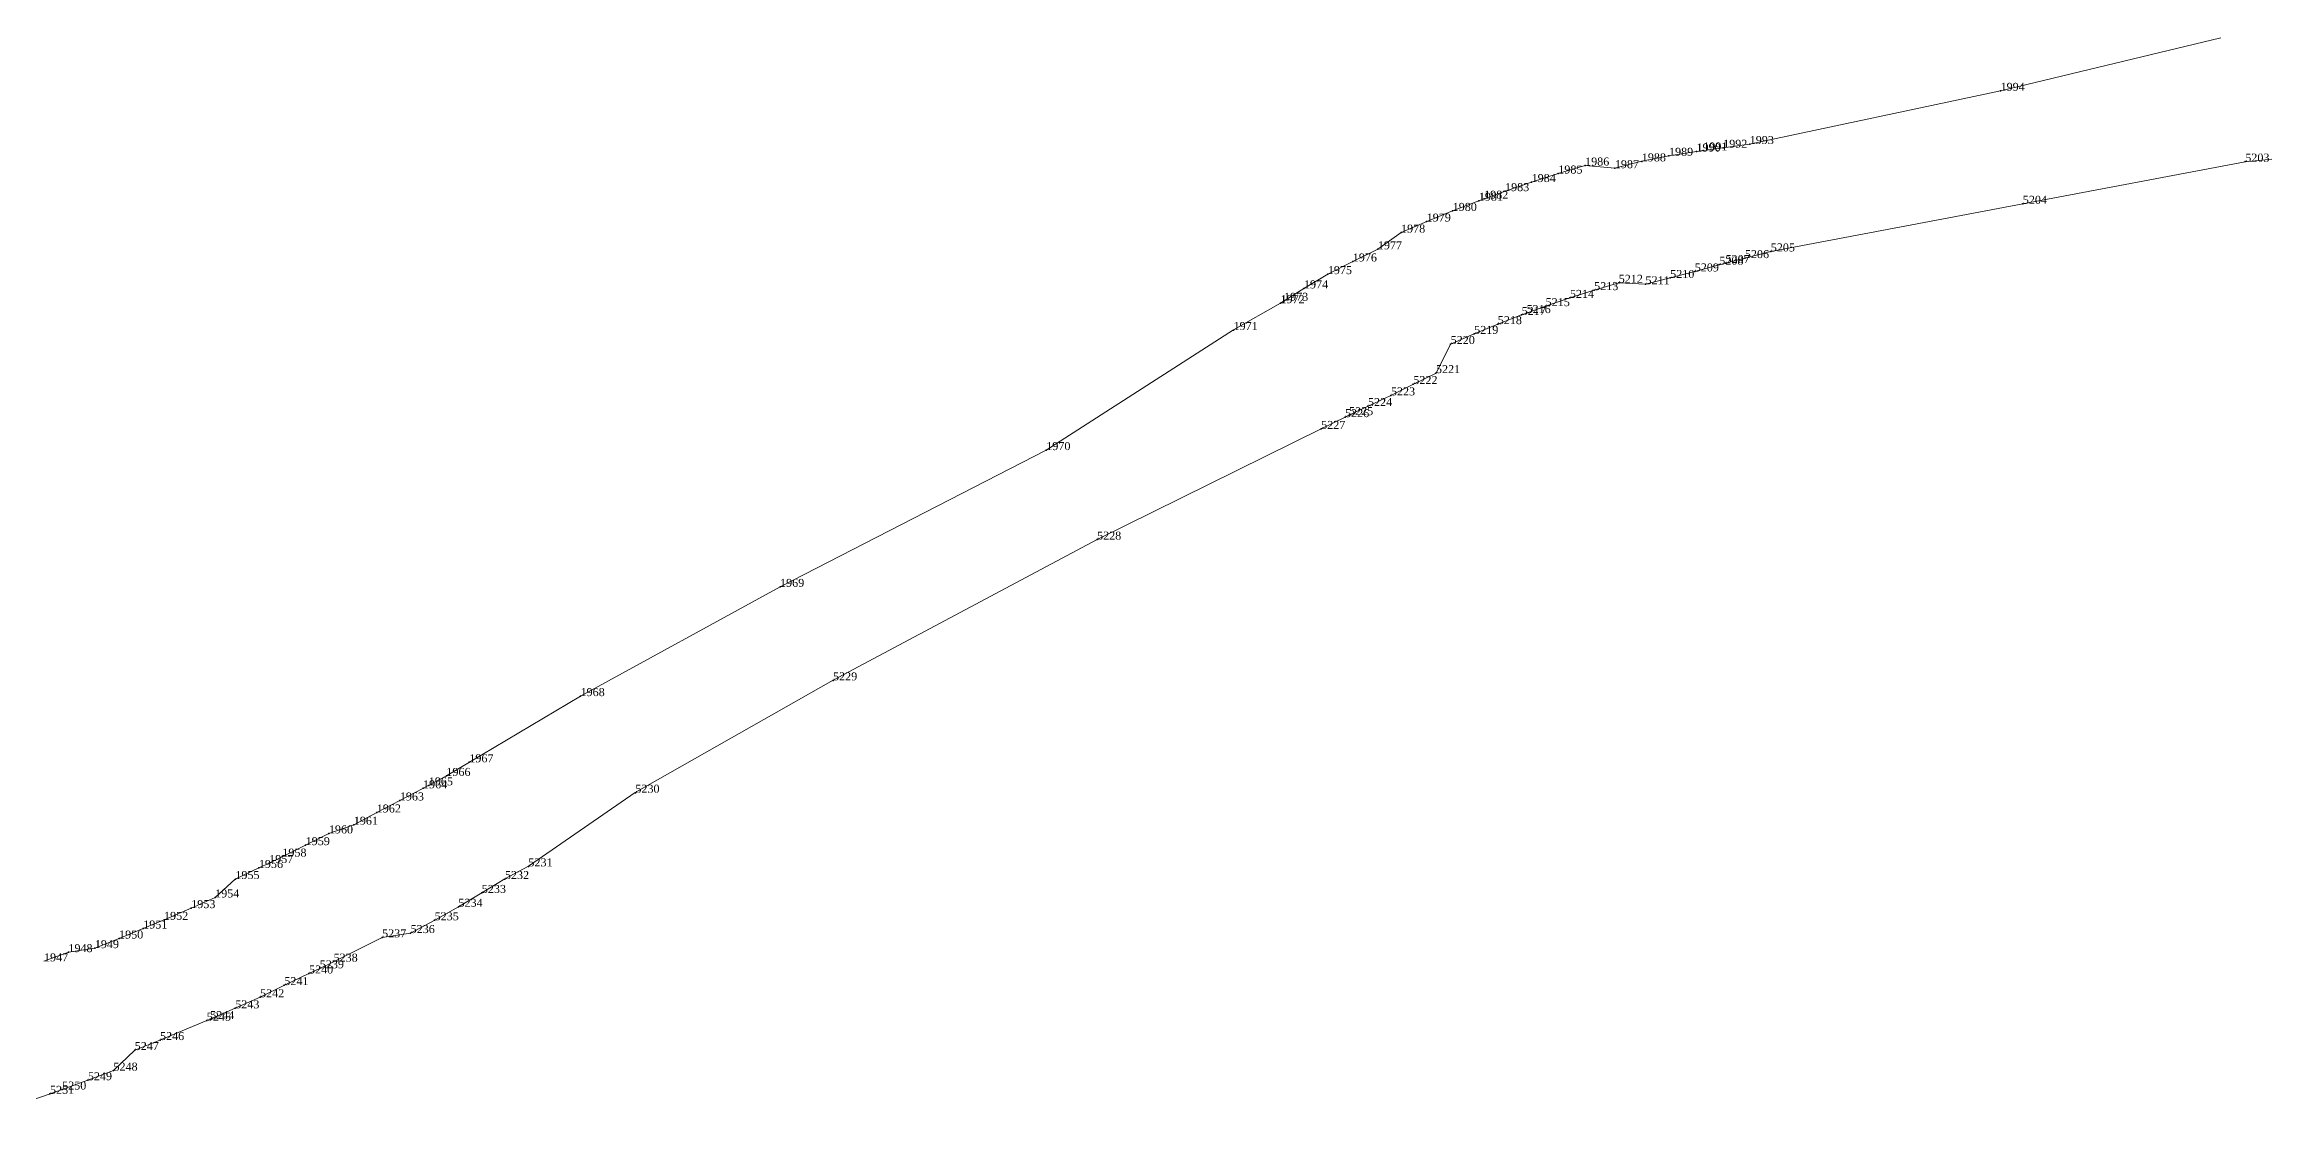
# Model space of a CAD drawing. Header units: metres. Extents: x 543554 to 549226, y 1840763 to 1844579.
# Drawn here: x 546699.5 to 546866.4, y 1842285.5 to 1842365.2 of the extents above; entities that cross this region are included whole.
import ezdxf

# ---------------------------------------------------------------- set-up
doc = ezdxf.new("R2010")
doc.units = ezdxf.units.M
doc.header["$MEASUREMENT"] = 0
for name, color, linetype, lineweight in [('Level 12', 7, 'Continuous', 0), ('Level 30', 7, 'Continuous', 0), ('Level 7', 7, 'Continuous', 0)]:
    doc.layers.add(name, color=color, linetype=linetype, lineweight=lineweight)
doc.styles.add('Style-Vntime', font='Vntime.shx')

# ---------------------------------------------------------------- blocks, each defined once
blk = doc.blocks.new('SHMIA_1946')
at = {"layer": 'Level 12', "color": 2, "linetype": 'Continuous', "lineweight": 0, "style": 'Style-Vntime'}
blk.add_text('1947', height=0.6, dxfattribs=at).set_placement((0, 0))
blk = doc.blocks.new('DDCT')
at = {"layer": 'Level 7', "color": 3, "linetype": 'Continuous', "lineweight": 30}
blk.add_point((0, 0), dxfattribs=at)
blk = doc.blocks.new('SHMIA_1947')
at = {"layer": 'Level 12', "color": 2, "linetype": 'Continuous', "lineweight": 0, "style": 'Style-Vntime'}
blk.add_text('1948', height=0.6, dxfattribs=at).set_placement((0, 0))
blk = doc.blocks.new('SHMIA_1948')
at = {"layer": 'Level 12', "color": 2, "linetype": 'Continuous', "lineweight": 0, "style": 'Style-Vntime'}
blk.add_text('1949', height=0.6, dxfattribs=at).set_placement((0, 0))
blk = doc.blocks.new('SHMIA_1949')
at = {"layer": 'Level 12', "color": 2, "linetype": 'Continuous', "lineweight": 0, "style": 'Style-Vntime'}
blk.add_text('1950', height=0.6, dxfattribs=at).set_placement((0, 0))
blk = doc.blocks.new('SHMIA_1950')
at = {"layer": 'Level 12', "color": 2, "linetype": 'Continuous', "lineweight": 0, "style": 'Style-Vntime'}
blk.add_text('1951', height=0.6, dxfattribs=at).set_placement((0, 0))
blk = doc.blocks.new('SHMIA_1951')
at = {"layer": 'Level 12', "color": 2, "linetype": 'Continuous', "lineweight": 0, "style": 'Style-Vntime'}
blk.add_text('1952', height=0.6, dxfattribs=at).set_placement((0, 0))
blk = doc.blocks.new('SHMIA_1952')
at = {"layer": 'Level 12', "color": 2, "linetype": 'Continuous', "lineweight": 0, "style": 'Style-Vntime'}
blk.add_text('1953', height=0.6, dxfattribs=at).set_placement((0, 0))
blk = doc.blocks.new('SHMIA_1953')
at = {"layer": 'Level 12', "color": 2, "linetype": 'Continuous', "lineweight": 0, "style": 'Style-Vntime'}
blk.add_text('1954', height=0.6, dxfattribs=at).set_placement((0, 0))
blk = doc.blocks.new('SHMIA_1954')
at = {"layer": 'Level 12', "color": 2, "linetype": 'Continuous', "lineweight": 0, "style": 'Style-Vntime'}
blk.add_text('1955', height=0.6, dxfattribs=at).set_placement((0, 0))
blk = doc.blocks.new('SHMIA_1955')
at = {"layer": 'Level 12', "color": 2, "linetype": 'Continuous', "lineweight": 0, "style": 'Style-Vntime'}
blk.add_text('1956', height=0.6, dxfattribs=at).set_placement((0, 0))
blk = doc.blocks.new('SHMIA_1956')
at = {"layer": 'Level 12', "color": 2, "linetype": 'Continuous', "lineweight": 0, "style": 'Style-Vntime'}
blk.add_text('1957', height=0.6, dxfattribs=at).set_placement((0, 0))
blk = doc.blocks.new('SHMIA_1957')
at = {"layer": 'Level 12', "color": 2, "linetype": 'Continuous', "lineweight": 0, "style": 'Style-Vntime'}
blk.add_text('1958', height=0.6, dxfattribs=at).set_placement((0, 0))
blk = doc.blocks.new('SHMIA_1958')
at = {"layer": 'Level 12', "color": 2, "linetype": 'Continuous', "lineweight": 0, "style": 'Style-Vntime'}
blk.add_text('1959', height=0.6, dxfattribs=at).set_placement((0, 0))
blk = doc.blocks.new('SHMIA_1959')
at = {"layer": 'Level 12', "color": 2, "linetype": 'Continuous', "lineweight": 0, "style": 'Style-Vntime'}
blk.add_text('1960', height=0.6, dxfattribs=at).set_placement((0, 0))
blk = doc.blocks.new('SHMIA_1960')
at = {"layer": 'Level 12', "color": 2, "linetype": 'Continuous', "lineweight": 0, "style": 'Style-Vntime'}
blk.add_text('1961', height=0.6, dxfattribs=at).set_placement((0, 0))
blk = doc.blocks.new('SHMIA_1961')
at = {"layer": 'Level 12', "color": 2, "linetype": 'Continuous', "lineweight": 0, "style": 'Style-Vntime'}
blk.add_text('1962', height=0.6, dxfattribs=at).set_placement((0, 0))
blk = doc.blocks.new('SHMIA_1962')
at = {"layer": 'Level 12', "color": 2, "linetype": 'Continuous', "lineweight": 0, "style": 'Style-Vntime'}
blk.add_text('1963', height=0.6, dxfattribs=at).set_placement((0, 0))
blk = doc.blocks.new('SHMIA_1963')
at = {"layer": 'Level 12', "color": 2, "linetype": 'Continuous', "lineweight": 0, "style": 'Style-Vntime'}
blk.add_text('1964', height=0.6, dxfattribs=at).set_placement((0, 0))
blk = doc.blocks.new('SHMIA_1964')
at = {"layer": 'Level 12', "color": 2, "linetype": 'Continuous', "lineweight": 0, "style": 'Style-Vntime'}
blk.add_text('1965', height=0.6, dxfattribs=at).set_placement((0, 0))
blk = doc.blocks.new('SHMIA_1965')
at = {"layer": 'Level 12', "color": 2, "linetype": 'Continuous', "lineweight": 0, "style": 'Style-Vntime'}
blk.add_text('1966', height=0.6, dxfattribs=at).set_placement((0, 0))
blk = doc.blocks.new('SHMIA_1966')
at = {"layer": 'Level 12', "color": 2, "linetype": 'Continuous', "lineweight": 0, "style": 'Style-Vntime'}
blk.add_text('1967', height=0.6, dxfattribs=at).set_placement((0, 0))
blk = doc.blocks.new('SHMIA_1967')
at = {"layer": 'Level 12', "color": 2, "linetype": 'Continuous', "lineweight": 0, "style": 'Style-Vntime'}
blk.add_text('1968', height=0.6, dxfattribs=at).set_placement((0, 0))
blk = doc.blocks.new('SHMIA_1968')
at = {"layer": 'Level 12', "color": 2, "linetype": 'Continuous', "lineweight": 0, "style": 'Style-Vntime'}
blk.add_text('1969', height=0.6, dxfattribs=at).set_placement((0, 0))
blk = doc.blocks.new('SHMIA_1969')
at = {"layer": 'Level 12', "color": 2, "linetype": 'Continuous', "lineweight": 0, "style": 'Style-Vntime'}
blk.add_text('1970', height=0.6, dxfattribs=at).set_placement((0, 0))
blk = doc.blocks.new('SHMIA_1970')
at = {"layer": 'Level 12', "color": 2, "linetype": 'Continuous', "lineweight": 0, "style": 'Style-Vntime'}
blk.add_text('1971', height=0.6, dxfattribs=at).set_placement((0, 0))
blk = doc.blocks.new('SHMIA_1971')
at = {"layer": 'Level 12', "color": 2, "linetype": 'Continuous', "lineweight": 0, "style": 'Style-Vntime'}
blk.add_text('1972', height=0.6, dxfattribs=at).set_placement((0, 0))
blk = doc.blocks.new('SHMIA_1972')
at = {"layer": 'Level 12', "color": 2, "linetype": 'Continuous', "lineweight": 0, "style": 'Style-Vntime'}
blk.add_text('1973', height=0.6, dxfattribs=at).set_placement((0, 0))
blk = doc.blocks.new('SHMIA_1973')
at = {"layer": 'Level 12', "color": 2, "linetype": 'Continuous', "lineweight": 0, "style": 'Style-Vntime'}
blk.add_text('1974', height=0.6, dxfattribs=at).set_placement((0, 0))
blk = doc.blocks.new('SHMIA_1974')
at = {"layer": 'Level 12', "color": 2, "linetype": 'Continuous', "lineweight": 0, "style": 'Style-Vntime'}
blk.add_text('1975', height=0.6, dxfattribs=at).set_placement((0, 0))
blk = doc.blocks.new('SHMIA_1975')
at = {"layer": 'Level 12', "color": 2, "linetype": 'Continuous', "lineweight": 0, "style": 'Style-Vntime'}
blk.add_text('1976', height=0.6, dxfattribs=at).set_placement((0, 0))
blk = doc.blocks.new('SHMIA_1976')
at = {"layer": 'Level 12', "color": 2, "linetype": 'Continuous', "lineweight": 0, "style": 'Style-Vntime'}
blk.add_text('1977', height=0.6, dxfattribs=at).set_placement((0, 0))
blk = doc.blocks.new('SHMIA_1977')
at = {"layer": 'Level 12', "color": 2, "linetype": 'Continuous', "lineweight": 0, "style": 'Style-Vntime'}
blk.add_text('1978', height=0.6, dxfattribs=at).set_placement((0, 0))
blk = doc.blocks.new('SHMIA_1978')
at = {"layer": 'Level 12', "color": 2, "linetype": 'Continuous', "lineweight": 0, "style": 'Style-Vntime'}
blk.add_text('1979', height=0.6, dxfattribs=at).set_placement((0, 0))
blk = doc.blocks.new('SHMIA_1979')
at = {"layer": 'Level 12', "color": 2, "linetype": 'Continuous', "lineweight": 0, "style": 'Style-Vntime'}
blk.add_text('1980', height=0.6, dxfattribs=at).set_placement((0, 0))
blk = doc.blocks.new('SHMIA_1980')
at = {"layer": 'Level 12', "color": 2, "linetype": 'Continuous', "lineweight": 0, "style": 'Style-Vntime'}
blk.add_text('1981', height=0.6, dxfattribs=at).set_placement((0, 0))
blk = doc.blocks.new('SHMIA_1981')
at = {"layer": 'Level 12', "color": 2, "linetype": 'Continuous', "lineweight": 0, "style": 'Style-Vntime'}
blk.add_text('1982', height=0.6, dxfattribs=at).set_placement((0, 0))
blk = doc.blocks.new('SHMIA_1982')
at = {"layer": 'Level 12', "color": 2, "linetype": 'Continuous', "lineweight": 0, "style": 'Style-Vntime'}
blk.add_text('1983', height=0.6, dxfattribs=at).set_placement((0, 0))
blk = doc.blocks.new('SHMIA_1983')
at = {"layer": 'Level 12', "color": 2, "linetype": 'Continuous', "lineweight": 0, "style": 'Style-Vntime'}
blk.add_text('1984', height=0.6, dxfattribs=at).set_placement((0, 0))
blk = doc.blocks.new('SHMIA_1984')
at = {"layer": 'Level 12', "color": 2, "linetype": 'Continuous', "lineweight": 0, "style": 'Style-Vntime'}
blk.add_text('1985', height=0.6, dxfattribs=at).set_placement((0, 0))
blk = doc.blocks.new('SHMIA_1985')
at = {"layer": 'Level 12', "color": 2, "linetype": 'Continuous', "lineweight": 0, "style": 'Style-Vntime'}
blk.add_text('1986', height=0.6, dxfattribs=at).set_placement((0, 0))
blk = doc.blocks.new('SHMIA_1986')
at = {"layer": 'Level 12', "color": 2, "linetype": 'Continuous', "lineweight": 0, "style": 'Style-Vntime'}
blk.add_text('1987', height=0.6, dxfattribs=at).set_placement((0, 0))
blk = doc.blocks.new('SHMIA_1987')
at = {"layer": 'Level 12', "color": 2, "linetype": 'Continuous', "lineweight": 0, "style": 'Style-Vntime'}
blk.add_text('1988', height=0.6, dxfattribs=at).set_placement((0, 0))
blk = doc.blocks.new('SHMIA_1988')
at = {"layer": 'Level 12', "color": 2, "linetype": 'Continuous', "lineweight": 0, "style": 'Style-Vntime'}
blk.add_text('1989', height=0.6, dxfattribs=at).set_placement((0, 0))
blk = doc.blocks.new('SHMIA_1989')
at = {"layer": 'Level 12', "color": 2, "linetype": 'Continuous', "lineweight": 0, "style": 'Style-Vntime'}
blk.add_text('1990', height=0.6, dxfattribs=at).set_placement((0, 0))
blk = doc.blocks.new('SHMIA_1990')
at = {"layer": 'Level 12', "color": 2, "linetype": 'Continuous', "lineweight": 0, "style": 'Style-Vntime'}
blk.add_text('1991', height=0.6, dxfattribs=at).set_placement((0, 0))
blk = doc.blocks.new('SHMIA_1991')
at = {"layer": 'Level 12', "color": 2, "linetype": 'Continuous', "lineweight": 0, "style": 'Style-Vntime'}
blk.add_text('1992', height=0.6, dxfattribs=at).set_placement((0, 0))
blk = doc.blocks.new('SHMIA_1992')
at = {"layer": 'Level 12', "color": 2, "linetype": 'Continuous', "lineweight": 0, "style": 'Style-Vntime'}
blk.add_text('1993', height=0.6, dxfattribs=at).set_placement((0, 0))
blk = doc.blocks.new('SHMIA_1993')
at = {"layer": 'Level 12', "color": 2, "linetype": 'Continuous', "lineweight": 0, "style": 'Style-Vntime'}
blk.add_text('1994', height=0.6, dxfattribs=at).set_placement((0, 0))
blk = doc.blocks.new('SHMIA_5202')
at = {"layer": 'Level 12', "color": 2, "linetype": 'Continuous', "lineweight": 0, "style": 'Style-Vntime'}
blk.add_text('5203', height=0.6, dxfattribs=at).set_placement((0, 0))
blk = doc.blocks.new('SHMIA_5203')
at = {"layer": 'Level 12', "color": 2, "linetype": 'Continuous', "lineweight": 0, "style": 'Style-Vntime'}
blk.add_text('5204', height=0.6, dxfattribs=at).set_placement((0, 0))
blk = doc.blocks.new('SHMIA_5204')
at = {"layer": 'Level 12', "color": 2, "linetype": 'Continuous', "lineweight": 0, "style": 'Style-Vntime'}
blk.add_text('5205', height=0.6, dxfattribs=at).set_placement((0, 0))
blk = doc.blocks.new('SHMIA_5205')
at = {"layer": 'Level 12', "color": 2, "linetype": 'Continuous', "lineweight": 0, "style": 'Style-Vntime'}
blk.add_text('5206', height=0.6, dxfattribs=at).set_placement((0, 0))
blk = doc.blocks.new('SHMIA_5206')
at = {"layer": 'Level 12', "color": 2, "linetype": 'Continuous', "lineweight": 0, "style": 'Style-Vntime'}
blk.add_text('5207', height=0.6, dxfattribs=at).set_placement((0, 0))
blk = doc.blocks.new('SHMIA_5207')
at = {"layer": 'Level 12', "color": 2, "linetype": 'Continuous', "lineweight": 0, "style": 'Style-Vntime'}
blk.add_text('5208', height=0.6, dxfattribs=at).set_placement((0, 0))
blk = doc.blocks.new('SHMIA_5208')
at = {"layer": 'Level 12', "color": 2, "linetype": 'Continuous', "lineweight": 0, "style": 'Style-Vntime'}
blk.add_text('5209', height=0.6, dxfattribs=at).set_placement((0, 0))
blk = doc.blocks.new('SHMIA_5209')
at = {"layer": 'Level 12', "color": 2, "linetype": 'Continuous', "lineweight": 0, "style": 'Style-Vntime'}
blk.add_text('5210', height=0.6, dxfattribs=at).set_placement((0, 0))
blk = doc.blocks.new('SHMIA_5210')
at = {"layer": 'Level 12', "color": 2, "linetype": 'Continuous', "lineweight": 0, "style": 'Style-Vntime'}
blk.add_text('5211', height=0.6, dxfattribs=at).set_placement((0, 0))
blk = doc.blocks.new('SHMIA_5211')
at = {"layer": 'Level 12', "color": 2, "linetype": 'Continuous', "lineweight": 0, "style": 'Style-Vntime'}
blk.add_text('5212', height=0.6, dxfattribs=at).set_placement((0, 0))
blk = doc.blocks.new('SHMIA_5212')
at = {"layer": 'Level 12', "color": 2, "linetype": 'Continuous', "lineweight": 0, "style": 'Style-Vntime'}
blk.add_text('5213', height=0.6, dxfattribs=at).set_placement((0, 0))
blk = doc.blocks.new('SHMIA_5213')
at = {"layer": 'Level 12', "color": 2, "linetype": 'Continuous', "lineweight": 0, "style": 'Style-Vntime'}
blk.add_text('5214', height=0.6, dxfattribs=at).set_placement((0, 0))
blk = doc.blocks.new('SHMIA_5214')
at = {"layer": 'Level 12', "color": 2, "linetype": 'Continuous', "lineweight": 0, "style": 'Style-Vntime'}
blk.add_text('5215', height=0.6, dxfattribs=at).set_placement((0, 0))
blk = doc.blocks.new('SHMIA_5215')
at = {"layer": 'Level 12', "color": 2, "linetype": 'Continuous', "lineweight": 0, "style": 'Style-Vntime'}
blk.add_text('5216', height=0.6, dxfattribs=at).set_placement((0, 0))
blk = doc.blocks.new('SHMIA_5216')
at = {"layer": 'Level 12', "color": 2, "linetype": 'Continuous', "lineweight": 0, "style": 'Style-Vntime'}
blk.add_text('5217', height=0.6, dxfattribs=at).set_placement((0, 0))
blk = doc.blocks.new('SHMIA_5217')
at = {"layer": 'Level 12', "color": 2, "linetype": 'Continuous', "lineweight": 0, "style": 'Style-Vntime'}
blk.add_text('5218', height=0.6, dxfattribs=at).set_placement((0, 0))
blk = doc.blocks.new('SHMIA_5218')
at = {"layer": 'Level 12', "color": 2, "linetype": 'Continuous', "lineweight": 0, "style": 'Style-Vntime'}
blk.add_text('5219', height=0.6, dxfattribs=at).set_placement((0, 0))
blk = doc.blocks.new('SHMIA_5219')
at = {"layer": 'Level 12', "color": 2, "linetype": 'Continuous', "lineweight": 0, "style": 'Style-Vntime'}
blk.add_text('5220', height=0.6, dxfattribs=at).set_placement((0, 0))
blk = doc.blocks.new('SHMIA_5220')
at = {"layer": 'Level 12', "color": 2, "linetype": 'Continuous', "lineweight": 0, "style": 'Style-Vntime'}
blk.add_text('5221', height=0.6, dxfattribs=at).set_placement((0, 0))
blk = doc.blocks.new('SHMIA_5221')
at = {"layer": 'Level 12', "color": 2, "linetype": 'Continuous', "lineweight": 0, "style": 'Style-Vntime'}
blk.add_text('5222', height=0.6, dxfattribs=at).set_placement((0, 0))
blk = doc.blocks.new('SHMIA_5222')
at = {"layer": 'Level 12', "color": 2, "linetype": 'Continuous', "lineweight": 0, "style": 'Style-Vntime'}
blk.add_text('5223', height=0.6, dxfattribs=at).set_placement((0, 0))
blk = doc.blocks.new('SHMIA_5223')
at = {"layer": 'Level 12', "color": 2, "linetype": 'Continuous', "lineweight": 0, "style": 'Style-Vntime'}
blk.add_text('5224', height=0.6, dxfattribs=at).set_placement((0, 0))
blk = doc.blocks.new('SHMIA_5224')
at = {"layer": 'Level 12', "color": 2, "linetype": 'Continuous', "lineweight": 0, "style": 'Style-Vntime'}
blk.add_text('5225', height=0.6, dxfattribs=at).set_placement((0, 0))
blk = doc.blocks.new('SHMIA_5225')
at = {"layer": 'Level 12', "color": 2, "linetype": 'Continuous', "lineweight": 0, "style": 'Style-Vntime'}
blk.add_text('5226', height=0.6, dxfattribs=at).set_placement((0, 0))
blk = doc.blocks.new('SHMIA_5226')
at = {"layer": 'Level 12', "color": 2, "linetype": 'Continuous', "lineweight": 0, "style": 'Style-Vntime'}
blk.add_text('5227', height=0.6, dxfattribs=at).set_placement((0, 0))
blk = doc.blocks.new('SHMIA_5227')
at = {"layer": 'Level 12', "color": 2, "linetype": 'Continuous', "lineweight": 0, "style": 'Style-Vntime'}
blk.add_text('5228', height=0.6, dxfattribs=at).set_placement((0, 0))
blk = doc.blocks.new('SHMIA_5228')
at = {"layer": 'Level 12', "color": 2, "linetype": 'Continuous', "lineweight": 0, "style": 'Style-Vntime'}
blk.add_text('5229', height=0.6, dxfattribs=at).set_placement((0, 0))
blk = doc.blocks.new('SHMIA_5229')
at = {"layer": 'Level 12', "color": 2, "linetype": 'Continuous', "lineweight": 0, "style": 'Style-Vntime'}
blk.add_text('5230', height=0.6, dxfattribs=at).set_placement((0, 0))
blk = doc.blocks.new('SHMIA_5230')
at = {"layer": 'Level 12', "color": 2, "linetype": 'Continuous', "lineweight": 0, "style": 'Style-Vntime'}
blk.add_text('5231', height=0.6, dxfattribs=at).set_placement((0, 0))
blk = doc.blocks.new('SHMIA_5231')
at = {"layer": 'Level 12', "color": 2, "linetype": 'Continuous', "lineweight": 0, "style": 'Style-Vntime'}
blk.add_text('5232', height=0.6, dxfattribs=at).set_placement((0, 0))
blk = doc.blocks.new('SHMIA_5232')
at = {"layer": 'Level 12', "color": 2, "linetype": 'Continuous', "lineweight": 0, "style": 'Style-Vntime'}
blk.add_text('5233', height=0.6, dxfattribs=at).set_placement((0, 0))
blk = doc.blocks.new('SHMIA_5233')
at = {"layer": 'Level 12', "color": 2, "linetype": 'Continuous', "lineweight": 0, "style": 'Style-Vntime'}
blk.add_text('5234', height=0.6, dxfattribs=at).set_placement((0, 0))
blk = doc.blocks.new('SHMIA_5234')
at = {"layer": 'Level 12', "color": 2, "linetype": 'Continuous', "lineweight": 0, "style": 'Style-Vntime'}
blk.add_text('5235', height=0.6, dxfattribs=at).set_placement((0, 0))
blk = doc.blocks.new('SHMIA_5235')
at = {"layer": 'Level 12', "color": 2, "linetype": 'Continuous', "lineweight": 0, "style": 'Style-Vntime'}
blk.add_text('5236', height=0.6, dxfattribs=at).set_placement((0, 0))
blk = doc.blocks.new('SHMIA_5236')
at = {"layer": 'Level 12', "color": 2, "linetype": 'Continuous', "lineweight": 0, "style": 'Style-Vntime'}
blk.add_text('5237', height=0.6, dxfattribs=at).set_placement((0, 0))
blk = doc.blocks.new('SHMIA_5237')
at = {"layer": 'Level 12', "color": 2, "linetype": 'Continuous', "lineweight": 0, "style": 'Style-Vntime'}
blk.add_text('5238', height=0.6, dxfattribs=at).set_placement((0, 0))
blk = doc.blocks.new('SHMIA_5238')
at = {"layer": 'Level 12', "color": 2, "linetype": 'Continuous', "lineweight": 0, "style": 'Style-Vntime'}
blk.add_text('5239', height=0.6, dxfattribs=at).set_placement((0, 0))
blk = doc.blocks.new('SHMIA_5239')
at = {"layer": 'Level 12', "color": 2, "linetype": 'Continuous', "lineweight": 0, "style": 'Style-Vntime'}
blk.add_text('5240', height=0.6, dxfattribs=at).set_placement((0, 0))
blk = doc.blocks.new('SHMIA_5240')
at = {"layer": 'Level 12', "color": 2, "linetype": 'Continuous', "lineweight": 0, "style": 'Style-Vntime'}
blk.add_text('5241', height=0.6, dxfattribs=at).set_placement((0, 0))
blk = doc.blocks.new('SHMIA_5241')
at = {"layer": 'Level 12', "color": 2, "linetype": 'Continuous', "lineweight": 0, "style": 'Style-Vntime'}
blk.add_text('5242', height=0.6, dxfattribs=at).set_placement((0, 0))
blk = doc.blocks.new('SHMIA_5242')
at = {"layer": 'Level 12', "color": 2, "linetype": 'Continuous', "lineweight": 0, "style": 'Style-Vntime'}
blk.add_text('5243', height=0.6, dxfattribs=at).set_placement((0, 0))
blk = doc.blocks.new('SHMIA_5243')
at = {"layer": 'Level 12', "color": 2, "linetype": 'Continuous', "lineweight": 0, "style": 'Style-Vntime'}
blk.add_text('5244', height=0.6, dxfattribs=at).set_placement((0, 0))
blk = doc.blocks.new('SHMIA_5244')
at = {"layer": 'Level 12', "color": 2, "linetype": 'Continuous', "lineweight": 0, "style": 'Style-Vntime'}
blk.add_text('5245', height=0.6, dxfattribs=at).set_placement((0, 0))
blk = doc.blocks.new('SHMIA_5245')
at = {"layer": 'Level 12', "color": 2, "linetype": 'Continuous', "lineweight": 0, "style": 'Style-Vntime'}
blk.add_text('5246', height=0.6, dxfattribs=at).set_placement((0, 0))
blk = doc.blocks.new('SHMIA_5246')
at = {"layer": 'Level 12', "color": 2, "linetype": 'Continuous', "lineweight": 0, "style": 'Style-Vntime'}
blk.add_text('5247', height=0.6, dxfattribs=at).set_placement((0, 0))
blk = doc.blocks.new('SHMIA_5247')
at = {"layer": 'Level 12', "color": 2, "linetype": 'Continuous', "lineweight": 0, "style": 'Style-Vntime'}
blk.add_text('5248', height=0.6, dxfattribs=at).set_placement((0, 0))
blk = doc.blocks.new('SHMIA_5248')
at = {"layer": 'Level 12', "color": 2, "linetype": 'Continuous', "lineweight": 0, "style": 'Style-Vntime'}
blk.add_text('5249', height=0.6, dxfattribs=at).set_placement((0, 0))
blk = doc.blocks.new('SHMIA_5249')
at = {"layer": 'Level 12', "color": 2, "linetype": 'Continuous', "lineweight": 0, "style": 'Style-Vntime'}
blk.add_text('5250', height=0.6, dxfattribs=at).set_placement((0, 0))
blk = doc.blocks.new('SHMIA_5250')
at = {"layer": 'Level 12', "color": 2, "linetype": 'Continuous', "lineweight": 0, "style": 'Style-Vntime'}
blk.add_text('5251', height=0.6, dxfattribs=at).set_placement((0, 0))

msp = doc.modelspace()

# ---------------------------------------------------------------- linework, layer by layer
at = {"layer": 'Level 30', "color": 2, "linetype": 'Continuous', "lineweight": 0, "flags": 128}
for points in [[(546699.4878, 1842296.4531), (546701.317, 1842297.1386), (546703.297, 1842297.4398), (546705.1161, 1842298.1633), (546706.9279, 1842298.905), (546708.491, 1842299.562), (546710.5288, 1842300.4425), (546712.3175, 1842301.2382), (546713.835, 1842302.6202), (546715.6018, 1842303.4488), (546716.3735, 1842303.8175), (546717.3602, 1842304.2951), (546719.1101, 1842305.1589), (546720.8512, 1842306.0402), (546722.7152, 1842306.6878), (546724.4409, 1842307.6051), (546726.1711, 1842308.5145), (546727.9063, 1842309.4165), (546728.3388, 1842309.6447), (546729.6646, 1842310.3476), (546731.383, 1842311.3718), (546739.7186, 1842316.3339), (546754.6794, 1842324.5215), (546774.6413, 1842334.7702), (546788.6838, 1842343.7748), (546792.2008, 1842345.7787), (546792.4745, 1842345.9553), (546793.9567, 1842346.8894), (546795.7533, 1842347.9643), (546797.6192, 1842348.9104), (546799.5036, 1842349.8191), (546801.2372, 1842351.068), (546803.1641, 1842351.9039), (546805.1072, 1842352.7011), (546807.066, 1842353.4592), (546807.4719, 1842353.6107), (546809.0394, 1842354.1781), (546811.0269, 1842354.8573), (546813.0276, 1842355.4966), (546815.0406, 1842356.0958), (546817.2654, 1842355.9002), (546819.2856, 1842356.4146), (546821.3282, 1842356.8327), (546823.3889, 1842357.1536), (546823.9047, 1842357.2273), (546825.393, 1842357.4329), (546827.3775, 1842357.7069), (546846.1883, 1842361.7011), (546862.7119, 1842365.66)], [(546696.9815, 1842285.4981), (546699.9418, 1842286.516), (546700.8525, 1842286.8394), (546702.7777, 1842287.539), (546704.6959, 1842288.2579), (546706.2914, 1842289.8002), (546708.1868, 1842290.5541), (546711.7031, 1842292.0114), (546711.9544, 1842292.1185), (546713.8263, 1842292.9289), (546715.69, 1842293.7579), (546717.5132, 1842294.6749), (546719.3592, 1842295.5407), (546720.1655, 1842295.926), (546721.1965, 1842296.425), (546724.8441, 1842298.2484), (546726.9764, 1842298.5735), (546728.783, 1842299.5337), (546730.5661, 1842300.5371), (546732.3248, 1842301.5829), (546734.0463, 1842302.6245), (546735.807, 1842303.5742), (546743.8259, 1842309.0942), (546758.6546, 1842317.5149), (546778.4469, 1842328.0624), (546795.2472, 1842336.356), (546797.0432, 1842337.2435), (546797.3352, 1842337.3878), (546798.7649, 1842338.0737), (546800.4804, 1842338.869), (546802.1634, 1842339.7225), (546803.8632, 1842340.5421), (546804.9587, 1842342.7191), (546806.7179, 1842343.4822), (546808.4919, 1842344.21), (546810.2801, 1842344.9022), (546810.6507, 1842345.0405), (546812.0818, 1842345.5585), (546813.8963, 1842346.1786), (546815.7228, 1842346.7623), (546817.5606, 1842347.3093), (546819.5732, 1842347.2009), (546821.419, 1842347.6708), (546823.2614, 1842348.1596), (546825.103, 1842348.6676), (546825.5654, 1842348.7889), (546827.0206, 1842349.1627), (546828.9609, 1842349.661), (546847.8559, 1842353.227), (546864.537, 1842356.3855), (546866.538, 1842356.5755)]]:
    msp.add_lwpolyline(points, dxfattribs=at)

# ---------------------------------------------------------------- block references
at = {"layer": 'Level 12', "color": 2, "linetype": 'Continuous', "lineweight": 0}
for name, p in [('SHMIA_1993', (546846.19, 1842361.7)), ('SHMIA_1992', (546827.38, 1842357.71)), ('SHMIA_1985', (546815.04, 1842356.1)), ('SHMIA_1987', (546819.29, 1842356.41)), ('SHMIA_1988', (546821.33, 1842356.83)), ('SHMIA_1989', (546823.39, 1842357.15)), ('SHMIA_1990', (546823.9, 1842357.23)), ('SHMIA_1991', (546825.39, 1842357.43)), ('SHMIA_5202', (546864.54, 1842356.39)), ('SHMIA_1983', (546811.03, 1842354.86)), ('SHMIA_1984', (546813.03, 1842355.5)), ('SHMIA_1986', (546817.27, 1842355.9)), ('SHMIA_1979', (546805.11, 1842352.7)), ('SHMIA_1980', (546807.07, 1842353.46)), ('SHMIA_1981', (546807.47, 1842353.61)), ('SHMIA_1982', (546809.04, 1842354.18)), ('SHMIA_5203', (546847.86, 1842353.23)), ('SHMIA_1977', (546801.24, 1842351.07)), ('SHMIA_1978', (546803.16, 1842351.9)), ('SHMIA_1976', (546799.5, 1842349.82)), ('SHMIA_5204', (546828.96, 1842349.66)), ('SHMIA_1974', (546795.75, 1842347.96)), ('SHMIA_1975', (546797.62, 1842348.91)), ('SHMIA_5208', (546823.26, 1842348.16)), ('SHMIA_5207', (546825.1, 1842348.67)), ('SHMIA_5206', (546825.57, 1842348.79)), ('SHMIA_5205', (546827.02, 1842349.16)), ('SHMIA_1973', (546793.96, 1842346.89)), ('SHMIA_5213', (546813.9, 1842346.18)), ('SHMIA_5212', (546815.72, 1842346.76)), ('SHMIA_5211', (546817.56, 1842347.31)), ('SHMIA_5210', (546819.57, 1842347.2)), ('SHMIA_5209', (546821.42, 1842347.67)), ('SHMIA_1971', (546792.2, 1842345.78)), ('SHMIA_1972', (546792.47, 1842345.96)), ('SHMIA_5216', (546810.28, 1842344.9)), ('SHMIA_5215', (546810.65, 1842345.04)), ('SHMIA_5214', (546812.08, 1842345.56)), ('SHMIA_1970', (546788.68, 1842343.77)), ('SHMIA_5219', (546804.96, 1842342.72)), ('SHMIA_5218', (546806.72, 1842343.48)), ('SHMIA_5217', (546808.49, 1842344.21)), ('SHMIA_5221', (546802.16, 1842339.72)), ('SHMIA_5220', (546803.86, 1842340.54)), ('SHMIA_5223', (546798.76, 1842338.07)), ('SHMIA_5222', (546800.48, 1842338.87)), ('SHMIA_5226', (546795.25, 1842336.36)), ('SHMIA_5225', (546797.04, 1842337.24)), ('SHMIA_5224', (546797.34, 1842337.39)), ('SHMIA_1969', (546774.64, 1842334.77)), ('SHMIA_5227', (546778.45, 1842328.06)), ('SHMIA_1968', (546754.68, 1842324.52)), ('SHMIA_1967', (546739.72, 1842316.33)), ('SHMIA_5228', (546758.65, 1842317.51)), ('SHMIA_1966', (546731.38, 1842311.37)), ('SHMIA_1963', (546727.91, 1842309.42)), ('SHMIA_1964', (546728.34, 1842309.64)), ('SHMIA_1965', (546729.66, 1842310.35)), ('SHMIA_1962', (546726.17, 1842308.51)), ('SHMIA_5229', (546743.83, 1842309.09)), ('SHMIA_1959', (546720.85, 1842306.04)), ('SHMIA_1960', (546722.72, 1842306.69)), ('SHMIA_1961', (546724.44, 1842307.61)), ('SHMIA_1957', (546717.36, 1842304.3)), ('SHMIA_1958', (546719.11, 1842305.16)), ('SHMIA_1955', (546715.6, 1842303.45)), ('SHMIA_1956', (546716.37, 1842303.82)), ('SHMIA_5230', (546735.81, 1842303.57)), ('SHMIA_1953', (546712.32, 1842301.24)), ('SHMIA_1954', (546713.84, 1842302.62)), ('SHMIA_5232', (546732.32, 1842301.58)), ('SHMIA_5231', (546734.05, 1842302.62)), ('SHMIA_1951', (546708.49, 1842299.56)), ('SHMIA_1952', (546710.53, 1842300.44)), ('SHMIA_5234', (546728.78, 1842299.53)), ('SHMIA_5233', (546730.57, 1842300.54)), ('SHMIA_1949', (546705.12, 1842298.16)), ('SHMIA_1950', (546706.93, 1842298.91)), ('SHMIA_5236', (546724.84, 1842298.25)), ('SHMIA_5235', (546726.98, 1842298.57)), ('SHMIA_1946', (546699.49, 1842296.45)), ('SHMIA_1947', (546701.32, 1842297.14)), ('SHMIA_1948', (546703.3, 1842297.44)), ('SHMIA_5237', (546721.2, 1842296.43)), ('SHMIA_5240', (546717.51, 1842294.67)), ('SHMIA_5239', (546719.36, 1842295.54)), ('SHMIA_5238', (546720.17, 1842295.93)), ('SHMIA_5242', (546713.83, 1842292.93)), ('SHMIA_5241', (546715.69, 1842293.76)), ('SHMIA_5244', (546711.7, 1842292.01)), ('SHMIA_5243', (546711.95, 1842292.12)), ('SHMIA_5246', (546706.29, 1842289.8)), ('SHMIA_5245', (546708.19, 1842290.55)), ('SHMIA_5247', (546704.7, 1842288.26)), ('SHMIA_5250', (546699.94, 1842286.52)), ('SHMIA_5249', (546700.85, 1842286.84)), ('SHMIA_5248', (546702.78, 1842287.54))]:
    msp.add_blockref(name, p, dxfattribs=at)
at = {"layer": 'Level 7', "color": 3, "linetype": 'Continuous', "lineweight": 30}
for p in [(546846.19, 1842361.7), (546821.33, 1842356.83), (546823.39, 1842357.15), (546823.9, 1842357.23), (546825.39, 1842357.43), (546827.38, 1842357.71), (546813.03, 1842355.5), (546815.04, 1842356.1), (546817.27, 1842355.9), (546819.29, 1842356.41), (546864.54, 1842356.39), (546807.07, 1842353.46), (546807.47, 1842353.61), (546809.04, 1842354.18), (546811.03, 1842354.86), (546803.16, 1842351.9), (546805.11, 1842352.7), (546847.86, 1842353.23), (546801.24, 1842351.07), (546797.62, 1842348.91), (546799.5, 1842349.82), (546825.1, 1842348.67), (546825.57, 1842348.79), (546827.02, 1842349.16), (546828.96, 1842349.66), (546793.96, 1842346.89), (546795.75, 1842347.96), (546815.72, 1842346.76), (546817.56, 1842347.31), (546819.57, 1842347.2), (546821.42, 1842347.67), (546823.26, 1842348.16), (546792.2, 1842345.78), (546792.47, 1842345.96), (546810.65, 1842345.04), (546812.08, 1842345.56), (546813.9, 1842346.18), (546788.68, 1842343.77), (546806.72, 1842343.48), (546808.49, 1842344.21), (546810.28, 1842344.9), (546804.96, 1842342.72), (546803.86, 1842340.54), (546800.48, 1842338.87), (546802.16, 1842339.72), (546797.04, 1842337.24), (546797.34, 1842337.39), (546798.76, 1842338.07), (546795.25, 1842336.36), (546774.64, 1842334.77), (546778.45, 1842328.06), (546754.68, 1842324.52), (546758.65, 1842317.51), (546739.72, 1842316.33), (546729.66, 1842310.35), (546731.38, 1842311.37), (546726.17, 1842308.51), (546727.91, 1842309.42), (546728.34, 1842309.64), (546743.83, 1842309.09), (546722.72, 1842306.69), (546724.44, 1842307.61), (546719.11, 1842305.16), (546720.85, 1842306.04), (546715.6, 1842303.45), (546716.37, 1842303.82), (546717.36, 1842304.3), (546735.81, 1842303.57), (546713.84, 1842302.62), (546732.32, 1842301.58), (546734.05, 1842302.62), (546710.53, 1842300.44), (546712.32, 1842301.24), (546730.57, 1842300.54), (546706.93, 1842298.91), (546708.49, 1842299.56), (546724.84, 1842298.25), (546726.98, 1842298.57), (546728.78, 1842299.53), (546701.32, 1842297.14), (546703.3, 1842297.44), (546705.12, 1842298.16), (546719.36, 1842295.54), (546720.17, 1842295.93), (546721.2, 1842296.43), (546715.69, 1842293.76), (546717.51, 1842294.67), (546711.7, 1842292.01), (546711.95, 1842292.12), (546713.83, 1842292.93), (546708.19, 1842290.55), (546704.7, 1842288.26), (546706.29, 1842289.8), (546700.85, 1842286.84), (546702.78, 1842287.54), (546699.94, 1842286.52)]:
    msp.add_blockref('DDCT', p, dxfattribs=at)

doc.saveas('drawing.dxf')
